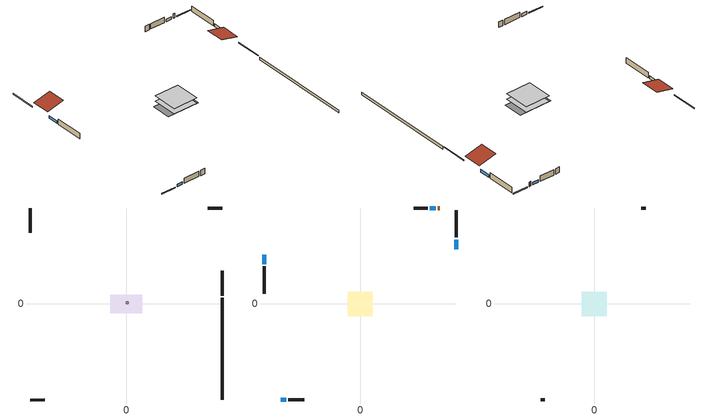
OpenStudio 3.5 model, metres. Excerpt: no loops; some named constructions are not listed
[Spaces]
air source heat pump airloop ret air space
 floor adiabatic (AdiabaticConst): 0,0 0,1 1,1 1,0 z0
 wall adiabatic (AdiabaticConst): 0,0 1,0 1,1 0,1 0,0 z0:1
 ceiling adiabatic (AdiabaticConst): 1,0 1,1 0,1 0,0 z1
crawlspace - unvented 1
 floor foundation (Slab1 construction): -7.32,-4.27 -7.32,4.27 7.32,4.27 7.32,-4.27 z-0.91
 wall outside (RimJoist4 construction): -43.55,-43.55 -36.97,-43.55 z0.3:0.61
 wall outside (RimJoist3 construction): -43.55,43.55 -43.55,32.27 z0.3:0.61
 wall outside (RimJoist2 construction): 43.55,43.55 36.97,43.55 z0.3:0.61
 wall outside (RimJoist1 construction): 43.55,3.71 43.55,14.99 z0.3:0.61
 wall foundation (FoundationWall1 construction): 43.55,-43.55 43.55,2.78 z-0.91:0.3
living space 1
 floor to crawlspace - unvented 1 (Floor1 construction): -5.59,-5.59 -5.59,5.59 5.59,5.59 5.59,-5.59 z0.3
 wall outside (AdiabaticWallConstruction 1): 36.04,43.55 35.13,43.55 z0.3:2.34
 wall outside (AdiabaticWallConstruction): -36.04,-43.55 -33.48,-43.55 / -43.55,22.39 -43.55,18 / 34.2,43.55 31.64,43.55 / 43.55,24.87 43.55,29.26 z0.3:1.52
 wall outside (Wall4 construction): -32.55,-43.55 -25.3,-43.55 z0.3:2.74
 wall outside (Wall3 construction): -43.55,17.07 -43.55,4.64 z0.3:2.74
 wall outside (Wall2 construction): 30.71,43.55 24.22,43.55 z0.3:2.74
 wall outside (Wall1 construction): 43.55,30.18 43.55,42.62 z0.3:2.74
 window (WindowConstruction 3): -36.04,-43.55 -33.48,-43.55 z0.3:1.52
 window (WindowConstruction 2): -43.55,22.39 -43.55,18 z0.3:1.52
 window (WindowConstruction 1): 34.2,43.55 31.64,43.55 z0.3:1.52
 window (WindowConstruction): 43.55,24.87 43.55,29.26 z0.3:1.52
 door (Door): 36.04,43.55 35.13,43.55 z0.3:2.34
attic - vented 1
 floor to living space 1 (Floor2 construction Reversed): -5.59,-5.59 -5.59,5.59 5.59,5.59 5.59,-5.59 z2.74
 wall outside (Wall6 construction): -24.37,-43.55 -22.5,-43.55 z0.3:2.74
 wall outside (Wall5 construction): 23.29,43.55 21.42,43.55 z0.3:2.74
 roof outside (Roof2 construction): 43.55,23.94,2.74 35.77,23.94,4.69 35.77,15.92,4.69 43.55,15.92,2.74
 roof outside (Roof1 construction): -43.55,23.32,2.74 -35.77,23.32,4.69 -35.77,31.34,4.69 -43.55,31.34,2.74
[Construction]
Floor2 construction: ceiling loosefill ins, ceiling stud and cavity, gypsum board
Floor1 construction Reversed: floor covering, osb sheathing 0.75 in., floor stud and cavity
[Material] Roughness=Rough; Thermal Absorptance=0.9
Name | Thickness {m} | Conductivity {W/m-K} | Density {kg/m3} | Specific Heat {J/kg-K} | Solar Absorptance | Visible Absorptance
ceiling stud and cavity | 0.1397 | 0.104487 | 65.682 | 1177.47 | 0.7 | 0.7
ceiling loosefill ins | 0.254 | 0.0480833 | 16.02 | 1046.75 | 0.7 | 0.7
floor covering | 0.0127 | 0.0433444 | 54.468 | 1339.84 | 0.6 | 0.6
osb sheathing 0.75 in. | 0.01905 | 0.115458 | 512.64 | 1214.23 | 0.7 | 0.7
floor stud and cavity | 0.1397 | 0.27731 | 92.3553 | 1139.71 | 0.7 | 0.7
gypsum board | 0.0127 | 0.160291 | 801 | 837.4 | 0.6 | 0.6
[Schedule:Day]
exterior lighting schedule allday8: 1, 0, 0.419048, 3, 0, 0.387619, 5, 0, 0.366667, 6, 0, 0.408571, 7, 0, 0.460952, 8, 0, 0.429524, 9, 0, 0.324762, 10, 0, 0.261905, 12, 0, 0.251429, 13, 0, 0.272381, 14, 0, 0.30381, 15, 0, 0.324762, 16, 0, 0.366667, 17, 0, 0.460952, 18, 0, 0.586667, 19, 0, 0.670476, 20, 0, 0.712381, 21, 0, 0.733333, 22, 0, 0.680952, 23, 0, 0.586667, 24, 0, 0.492381
exterior lighting schedule allday7: 1, 0, 0.390476, 3, 0, 0.36119, 5, 0, 0.341667, 6, 0, 0.380714, 7, 0, 0.429524, 8, 0, 0.400238, 9, 0, 0.302619, 10, 0, 0.244048, 12, 0, 0.234286, 13, 0, 0.25381, 14, 0, 0.283095, 15, 0, 0.302619, 16, 0, 0.341667, 17, 0, 0.429524, 18, 0, 0.546667, 19, 0, 0.624762, 20, 0, 0.66381, 21, 0, 0.683333, 22, 0, 0.634524, 23, 0, 0.546667, 24, 0, 0.45881
exterior lighting schedule allday6: 1, 0, 0.380952, 3, 0, 0.352381, 5, 0, 0.333333, 6, 0, 0.371429, 7, 0, 0.419048, 8, 0, 0.390476, 9, 0, 0.295238, 10, 0, 0.238095, 12, 0, 0.228571, 13, 0, 0.247619, 14, 0, 0.27619, 15, 0, 0.295238, 16, 0, 0.333333, 17, 0, 0.419048, 18, 0, 0.533333, 19, 0, 0.609524, 20, 0, 0.647619, 21, 0, 0.666667, 22, 0, 0.619048, 23, 0, 0.533333, 24, 0, 0.447619
exterior lighting schedule allday5: 1, 0, 0.4, 3, 0, 0.37, 5, 0, 0.35, 6, 0, 0.39, 7, 0, 0.44, 8, 0, 0.41, 9, 0, 0.31, 10, 0, 0.25, 12, 0, 0.24, 13, 0, 0.26, 14, 0, 0.29, 15, 0, 0.31, 16, 0, 0.35, 17, 0, 0.44, 18, 0, 0.56, 19, 0, 0.64, 20, 0, 0.68, 21, 0, 0.7, 22, 0, 0.65, 23, 0, 0.56, 24, 0, 0.47
exterior lighting schedule allday4: 1, 0, 0.442857, 3, 0, 0.409643, 5, 0, 0.3875, 6, 0, 0.431786, 7, 0, 0.487143, 8, 0, 0.453929, 9, 0, 0.343214, 10, 0, 0.276786, 12, 0, 0.265714, 13, 0, 0.287857, 14, 0, 0.321071, 15, 0, 0.343214, 16, 0, 0.3875, 17, 0, 0.487143, 18, 0, 0.62, 19, 0, 0.708571, 20, 0, 0.752857, 21, 0, 0.775, 22, 0, 0.719643, 23, 0, 0.62, 24, 0, 0.520357
exterior lighting schedule allday3: 1, 0, 0.485714, 3, 0, 0.449286, 5, 0, 0.425, 6, 0, 0.473571, 7, 0, 0.534286, 8, 0, 0.497857, 9, 0, 0.376429, 10, 0, 0.303571, 12, 0, 0.291429, 13, 0, 0.315714, 14, 0, 0.352143, 15, 0, 0.376429, 16, 0, 0.425, 17, 0, 0.534286, 18, 0, 0.68, 19, 0, 0.777143, 20, 0, 0.825714, 21, 0, 0.85, 22, 0, 0.789286, 23, 0, 0.68, 24, 0, 0.570714
exterior lighting schedule allday2: 1, 0, 0.528571, 3, 0, 0.488929, 5, 0, 0.4625, 6, 0, 0.515357, 7, 0, 0.581429, 8, 0, 0.541786, 9, 0, 0.409643, 10, 0, 0.330357, 12, 0, 0.317143, 13, 0, 0.343571, 14, 0, 0.383214, 15, 0, 0.409643, 16, 0, 0.4625, 17, 0, 0.581429, 18, 0, 0.74, 19, 0, 0.845714, 20, 0, 0.898571, 21, 0, 0.925, 22, 0, 0.858929, 23, 0, 0.74, 24, 0, 0.621071
exterior lighting schedule allday1: 1, 0, 0.566667, 3, 0, 0.524167, 5, 0, 0.495833, 6, 0, 0.5525, 7, 0, 0.623333, 8, 0, 0.580833, 9, 0, 0.439167, 10, 0, 0.354167, 12, 0, 0.34, 13, 0, 0.368333, 14, 0, 0.410833, 15, 0, 0.439167, 16, 0, 0.495833, 17, 0, 0.623333, 18, 0, 0.793333, 19, 0, 0.906667, 20, 0, 0.963333, 21, 0, 0.991667, 22, 0, 0.920833, 23, 0, 0.793333, 24, 0, 0.665833
occupants schedule allday1: 7, 0, 1, 8, 0, 0.868852, 9, 0, 0.409836, 16, 0, 0.245902, 17, 0, 0.295082, 18, 0, 0.540984, 21, 0, 0.885246, 24, 0, 1
